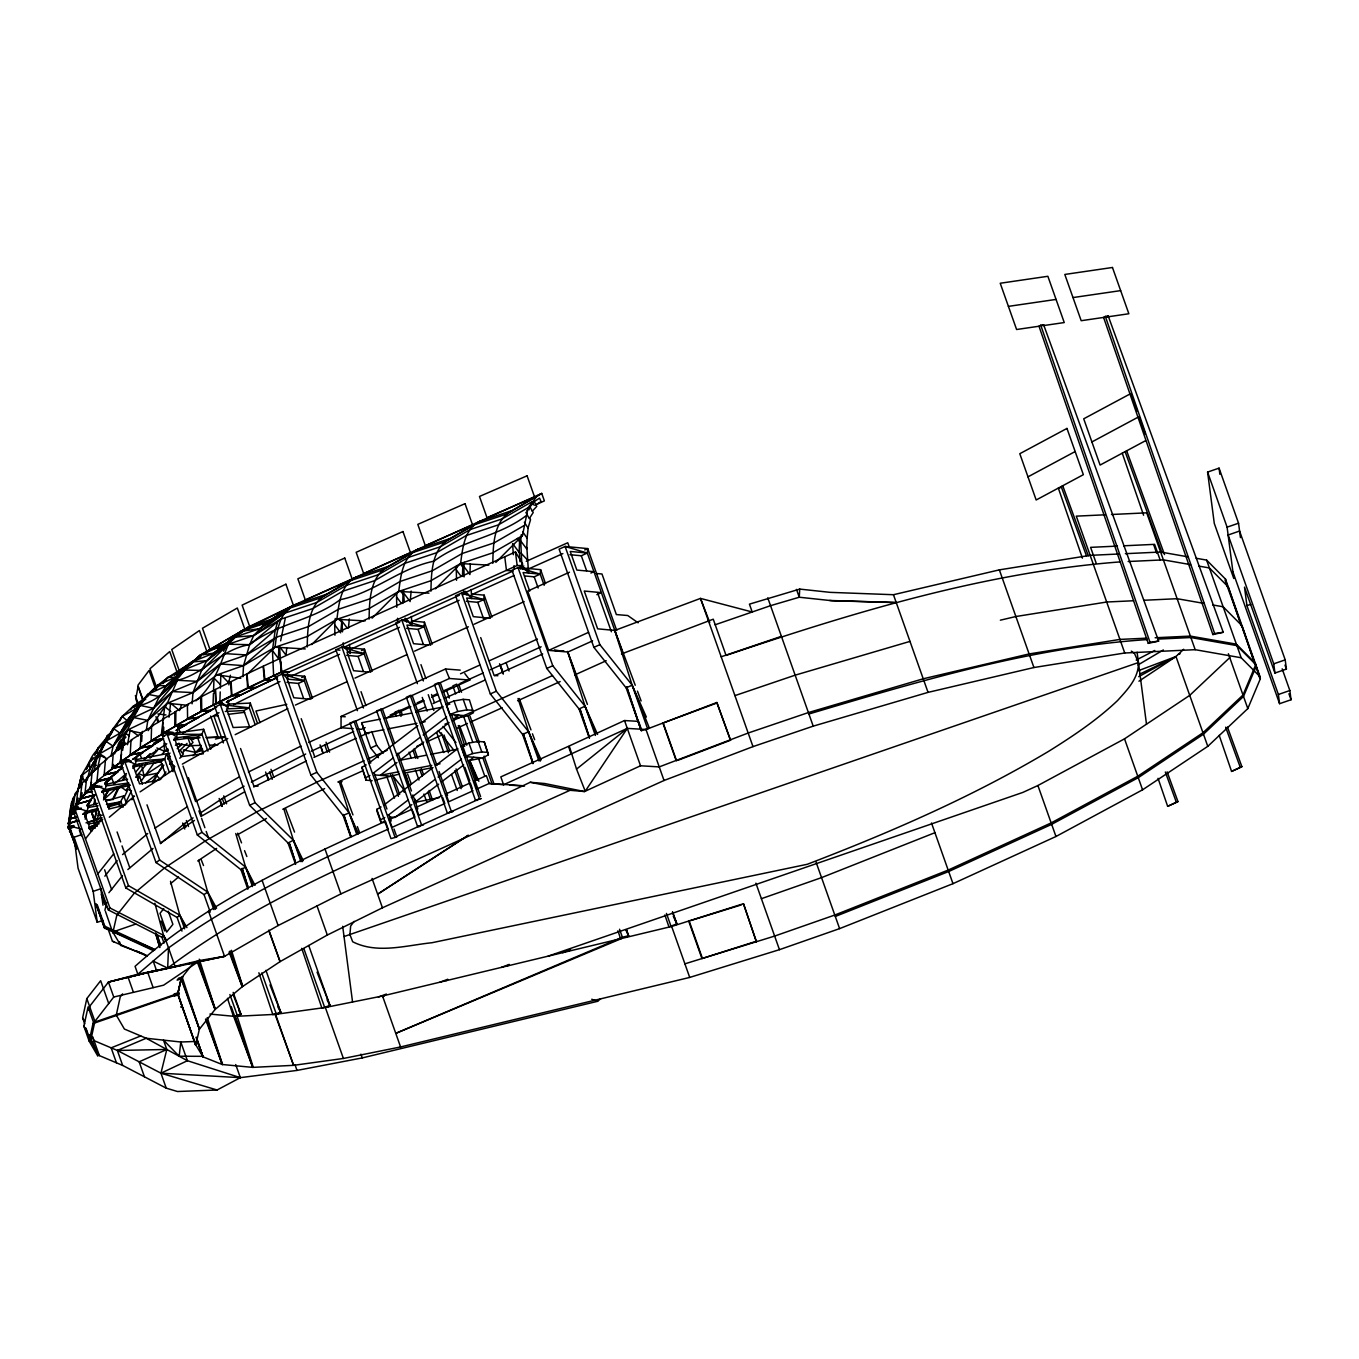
<?xml version="1.0" encoding="UTF-8"?>
<svg xmlns="http://www.w3.org/2000/svg" width="1359" height="1359" viewBox="0 0 1359 1359"><rect width="100%" height="100%" fill="white"/><g stroke="black" fill="none" stroke-linecap="round" stroke-linejoin="round"><path stroke-width="1.5" d="M353.238 728.679L341.041 727.728L341.058 716.465L445.531 668.985L460.208 670.123M198.21 717.637L184.637 725.128L174.462 726.267L188.578 718.486L198.754 717.348L184.637 725.128L174.818 726.216L174.835 711.861L188.425 704.387M162.655 733.571L162.893 719.098L175.906 711.674L175.668 726.148L162.655 733.571L169.943 732.62M111.812 731.499L97.797 748.214L97.661 755.417L89.456 761.804L81.353 775.785L77.667 791.753M171.013 732.161L163.641 733.248L150.764 740.859L161.823 739.228L151.155 740.808L151.596 726.216L163.997 718.877M163.743 727.218L163.556 733.486L151.155 740.808M213.448 693.413L213.023 704.879L216.285 707.427M213.516 691.493L214.009 678.124L220.362 684.596M220.226 691.935L219.869 701.482L228.04 707.852L228.329 700.208M220.362 688.113L220.871 674.727L228.652 682.694L230.435 675.236M228.89 684.919L229.025 681.097M88.777 1010.162L89.609 1006.407L108.448 982.064L156.489 970.394L153.176 961.051L167.684 968.135L168.516 947.919C236.381 899.182 312.009 862.778 388.198 829.126L385.412 821.278C297.791 861.266 207.366 901.255 135.068 966.351L137.854 974.199L183.363 964.907M163.131 738.871L151.393 746.108L139.926 747.994L152.14 740.485L163.607 738.6L151.393 746.108L140.317 747.926L140.962 733.214L152.735 725.978M141.659 741.436L142.016 735.083M1119.153 553.979L1090.156 555.355L999.358 569.863L893.458 594.715L830.111 592.354L799.721 589.093L799.262 597.23L770.553 605.672L715.072 624.8M242.87 676.748L243.55 665.621L249.631 644.693L253.674 635.587L265.549 623.118L294.291 604.976L541.731 493.419L544.381 500.893L534.716 505.259M122.701 750.27L122.99 746.499L113.256 753.362L112.084 768.413L120.696 766.646M192.095 703.826L192.995 692.597L201.523 670.446L206.874 660.678L213.924 653.152L241.239 631.272L294.291 604.976L326.381 594.308L356.143 577.082L388.232 566.414L418.011 549.206L450.101 538.521L479.863 521.312L511.952 510.627L541.731 493.419L506.737 514.025L474.648 524.693L444.886 541.901L412.796 552.586L383.017 569.795L350.928 580.48L321.166 597.688L289.076 608.373L265.549 623.118L241.239 631.272L213.924 653.152L191.619 662.003L166.325 685.853L159.36 696.521L147.825 720.355L146.33 730.14M349.909 934.737L350.639 926.074L354.104 921.385M122.82 767.546L116.585 772.184L104.15 774.919L105.475 759.749L113.001 754.16M113.51 764.421L113.171 768.209L104.15 774.919M310.888 699.341L304.297 680.723L304.688 676.255L282.094 674.115L276.081 676.833L310.854 775.021L343.114 815.519L350.707 836.94M370.684 672.314L364.093 653.679L364.484 649.211L341.89 647.088L335.877 649.789L357.434 710.672M430.633 645.287L424.042 626.669L424.433 622.201L412.1 621.029M466.375 601.256L477.773 602.326L483.77 599.625L466.681 598.011L473.289 616.646L490.378 618.26L483.77 599.625L484.178 595.157L471.845 594.002M544.161 585.304L540.202 574.127L540.61 569.676L518 567.535L511.986 570.236L546.76 668.441L579.019 708.939L589.364 738.141M622.949 653.39L587.326 553.062L587.717 548.594L565.106 546.454L559.11 549.155L593.883 647.36L626.142 687.858L641.312 730.7L649.398 728.186L632.156 685.157L614.727 630.423L597.637 628.826L584.251 591.029L601.341 592.643L596.839 594.664M278.85 647.767L278.459 658.554L272.446 650.536L275.147 630.406L277.627 621.997M280.633 640.836L285.22 618.634M286.698 648.26L286.053 655.191L279.529 646.629L280.379 659.387M340.718 632.852L334.705 624.834L335.299 618.498M340.854 631.357L341.721 622.303L338.952 618.957M348.448 627.994L349.314 618.94M401.381 603.345L396.573 596.941L396.964 592.711M402.723 603.464L403.045 593.713M410.316 600.1L411.165 591.046M461.109 576.318L456.301 569.897L456.709 565.684M462.451 576.437L462.79 566.669M470.299 563.764L469.908 574.551L463.912 566.533L464.302 562.32M527.19 537.688L526.714 548.934L520.718 540.916L521.312 534.597M84.988 793.248L91.716 787.082L84.988 793.248L86.687 777.756L93.482 771.589M202.933 1056.334L179.167 1056.215L180.781 1042.013L195.526 1041.453M162.791 722.529L161.364 734.523L164.524 736.408M163.029 720.525L164.711 706.527L170.894 711.589M168.958 717.212L170.622 703.215L179.524 710.587L181.342 705.406M177.978 726.878L176.772 736.867L167.276 731.21M82.118 792.739L81.404 798.616L76.189 804.375L78.092 788.696L82.016 784.381M1131.3 651.114L1134.493 653.458L1138.451 662.546C1138.808 678.073 1127.274 689.828 1117.557 700.548C1096.832 720.219 1072.981 736.119 1048.808 751.221C972.331 796.884 890.298 832.421 807.246 864.29L431.992 942.721C406.137 945.371 377.156 954.273 352.677 941.753L349.841 934.329M78.193 798.124L77.446 804.052L73.012 809.573L75 793.809L78.329 789.647M69.955 817.71L68.086 827.937L69.309 823.231L78.448 820.258M247.168 674.319L275.011 647.207C277.1 631.85 278.578 612.807 294.291 604.976L265.549 623.118L248.782 626.805L200.368 655.038L166.325 685.853L147.842 694.347L127.083 720.678L113.103 746.108L110.996 756.284M311.704 644.591L336.862 619.313C338.952 603.957 340.43 584.914 356.143 577.082M372.094 618.192L398.731 591.42C400.82 576.063 402.298 557.02 418.011 549.206M435.424 588.804L460.582 563.543C462.672 548.17 464.149 529.144 479.863 521.312M495.814 562.405L522.451 535.65L528.124 507.654L536.516 496.799M403.691 590.061L402.96 594.172L400.803 591.063M463.436 563.017L462.706 567.128L460.548 564.019M520.242 537.417L519.512 541.528L517.354 538.402M88.709 765.949C90.238 753.277 101.823 746.533 109.145 737.546M121.546 754.109L120.034 762.45L123.567 764.115M122.684 747.841L125.351 733.248L129.173 735.78M127.491 744.715L130.158 730.106M136.953 755.961L135.441 764.302L124.824 759.307M148.233 695.74L133.08 706.459L122.191 716.397L113.358 728.339L89.881 769.058L81.353 775.785L78.856 788.526L81.132 782.801M92.667 810.355L91.936 814.075L94.586 821.549M93.771 804.766L94.875 799.177M94.943 819.681L97.152 808.52M108.72 1003.52L100.651 980.705L86.823 998.576L82.627 1017.823L84.734 1023.871M89.167 1041.147L83.867 1026.181L88.08 1006.934L93.363 1021.9L89.167 1041.147L97.831 1056.13L92.531 1041.164M1146.86 638.152L1119.918 639.409L1029.12 653.934L923.237 678.787L808.401 712.558L748.163 733.028L659.234 766.901L640.531 765.78L584.489 791.55L570.05 790.292L340.888 893.899L278.119 925.547L224.541 956.345L200.164 960.422L163.607 985.19L113.748 997.03L94.892 1021.373L90.577 1041.198L85.94 1028.1M92.99 1023.565L116.161 1015.581L120.221 996.979L122.616 993.871M255.169 724.619L249.241 707.852L250.311 703.079L228.295 704.098M91.512 782.121L90.238 787.812L94.06 789.256M94.094 770.757L97.101 757.507L97.984 757.846L104.49 744.205L114.615 727.897M97.627 767.886L100.634 754.636M107.395 779.828L105.255 789.307L93.771 784.924M104.898 910.309L106.681 902.478M116.67 931.425L112.831 932.733L116.84 915.151L134.133 893.39L164.116 868.282L205.821 840.626L257.887 811.306L318.023 781.595L364.161 760.734M177.57 993.565L195.713 1045.292L199.365 1029.239L215.045 1009.516L242.242 986.736L280.073 961.628L327.315 935.043L382.44 907.795L664.041 780.491L752.988 746.618L813.209 726.148L928.044 692.377L1033.927 667.524L1124.742 652.999L1195.19 649.687L1241.175 657.756L1260.065 676.748L1260.337 678.787L1247.817 708.6L1207.777 746.346L1142.562 789.817L1055.96 836.498L952.982 883.673L839.607 928.622L779.454 949.669L689.709 977.427L400.582 1046.957L343.402 1058.457L293.595 1065.337L252.74 1067.376L222.213 1064.505L202.95 1056.826L195.611 1044.578L177.57 993.599L94.807 1022.053M91.851 830.995L92.701 827.274M93.975 821.702L96.523 810.559M97.016 820.717L99.139 811.425L98.154 813.633M182.174 977.155L199.433 1029.154L181.376 978.157L177.672 994.312L116.161 1015.581M181.376 978.157L177.655 994.295L181.308 978.259L193.08 963.429M87.214 780.134L89.881 769.058L105.764 741.233L119.983 733.197L133.624 717.603L140.164 705.474C163.59 699.121 176.789 679.007 191.619 662.003L206.874 660.678L228.397 644.217L241.239 631.272L259.28 628.792L284.575 613.232L316.664 602.547L346.426 585.338L378.515 574.653L408.295 557.445L440.384 546.76L470.146 529.551L502.235 518.866L532.015 501.658L533.492 504.885M68.426 827.801L69.819 822.297M72.859 809.862L73.845 805.955M77.31 792.263L80.776 778.571L81.71 778.86M79.977 787.795L82.95 776.057M85.175 819.222L87.044 811.901M89.813 800.893L87.095 811.153L75.017 807.348M214.263 693.396L215.232 689.557L200.554 697.15L200.996 711.25L209.881 710.655L216.659 707.156M153.397 950.671L104.388 927.857L104.813 926.243L97.169 904.635M111.914 732.11L107.412 735.525L105.662 742.167L97.661 755.417L113.358 728.339L127.083 720.678L140.164 705.474L153.482 708.243L172.219 691.578L197.157 681.318L220.396 663.973L246.489 654.953L276.506 637.201L308.595 626.533L338.374 609.308L370.463 598.639L400.226 581.414L432.315 570.746L462.094 553.538L494.183 542.853L523.962 525.644M68.443 827.92L70.022 821.889M70.243 821.821L69.173 825.83L81.557 829.16M84.734 817.099L86.11 811.153M195.917 700.836C214.433 685.021 219.682 665.247 228.397 644.217L253.674 635.587L280.684 619.228L312.774 608.56L342.536 591.335L374.625 580.667L404.404 563.441L436.494 552.773L466.256 535.548L498.345 524.88L528.124 507.654M207.927 751.136L201.998 734.37L203.646 729.273L167.157 734.132L162.553 736.782L197.327 834.97L240.985 869.726L247.865 889.211M1227.177 586.171L1225.478 579.087L1206.605 560.095L1196.141 558.26M1240.937 625.021L1228.264 586.918L1209.374 567.943L1198.927 566.108M1254.68 663.855L1242.007 625.752L1223.134 606.777L1212.67 604.942M1259.674 677.954L1255.257 663.158L1236.367 644.166L1190.365 636.097L1155.15 637.762M165.441 706.969L166.647 703.486M108.754 808.741L110.317 804.783M86.432 769.432L89.456 761.804L89.881 769.058M133.25 766.969L160.923 761.567L164.609 759.086L166.749 753.684L134.864 759.902M94.773 755.655L97.797 748.214M89.524 776.023L98.375 754.534L113.103 746.108L127.304 730.14L133.624 717.603L153.482 708.243L177.4 680.281C204.631 673.877 221.517 648.906 249.631 644.693C276.845 623.356 312.587 620.672 340.056 599.727C374.082 592.898 399.988 568.011 434.014 561.165C461.873 540.152 497.785 537.077 525.644 516.063M72.588 802.812L70.6 807.603L68.46 823.639L78.465 820.479L67.95 823.792L70.022 818.814L77.31 816.521M1255.24 668.509L1243.502 696.454L1203.479 734.2L1138.264 777.671L1051.662 824.352L948.667 871.527L835.292 916.459M148.114 730.649L167.259 703.299L177.4 680.281L197.157 681.318L223.946 653.543L246.489 654.953L278.204 627.62M126.166 733.639L127.746 729.953M140.775 735.1L142.355 731.414M137.905 780.049L139.569 776.261L135.594 777.229M131.942 799.788L133.624 795.983M107.837 807.076L119.456 803.747L123.788 795.864L105.543 801.08M104.711 741.25L107.412 735.525M114.513 753.99L117.706 747.297L116.5 747.399M112.78 798.939L118.267 787.524M114.258 797.597L118.828 788.084M124.009 797.733L127.491 790.479L126.523 789.919M126.217 801.64L131.432 790.785L127.287 788.916M223.572 651.216L225.356 647.479M87.095 768.158L88.879 764.59M152.361 781.918L162.859 765.202M153.584 782.088L157.202 774.868M209.915 1014.069L234.699 1016.379L275.537 1014.341L325.345 1007.478L382.525 995.977L671.652 926.447L743.475 903.718L756.402 941.719L743.475 903.718M756.725 941.124L701.957 958.571L688.724 921.164M104.32 798.243L108.635 789.817M119.473 721.442L122.191 716.397L135.356 709.143L142.712 702.382M136.359 712.048C148.267 685.429 176.092 673.741 198.312 657.671M103.896 798.311L107.191 792.212M69.139 819.222L71.959 814.177L69.139 819.222L77.106 816.793M141.098 781.238L153.924 763.112L161.551 761.55M74.066 798.226L71.246 803.271L68.545 827.427L70.685 830.825L68.545 827.427L73.556 825.609M114.19 753.243L127.304 730.14L147.825 720.355L167.259 703.299L192.995 692.597L217.066 674.845L243.55 665.621L275.011 647.207L307.1 636.539L336.862 619.313L368.952 608.645L398.731 591.42L430.82 580.752L460.582 563.543L492.671 552.858L522.451 535.65M117.893 745.021L121.002 739.755M122.361 780.219L125.555 774.8M123.839 778.877L125.962 775.259M129.547 784.772L126.098 790.632L120.56 786.623M178.997 676.68L186.421 667.898M90.968 761.193L93.058 757.795M95.147 754.398L97.219 751M112.27 731.855L105.662 742.167L113.358 728.339L119.983 733.197L140.164 705.474M115.583 726.708L122.191 716.397L127.083 720.678L147.842 694.347L159.36 696.521L183.601 670.038L206.874 660.678L234.478 637.184L259.28 628.792L289.076 608.373M526.867 510.882L534.291 501.522L539.506 498.141L541.103 501.522L535.871 504.902L534.291 501.522M76.342 793.367L72.723 798.667L70.668 814.534L74.609 813.361L70.175 814.67L73.93 809.183L77.514 808.112M145.566 782.886L158.103 773.067L163.827 765.134M165.951 771.946L160.43 779.573L155.979 774.698M172.338 769.975L174.767 766.612L173.697 765.457M103.233 743.067L105.628 739.891M130.498 709.806L133.08 706.459L143.867 700.632M105.136 784.585L110.079 778.231M104.065 796.833L110.249 788.883M192.944 755.723L201.217 746.431M176.653 674.098L179.252 670.751L199.739 656.567M73.607 811.748L77.939 806.244L73.573 811.748L108.346 909.952L161.959 937.285L164.014 943.129M85.447 838.86L101.313 818.798M97.848 873.871L113.714 853.809M73.012 809.573L77.446 804.052M91.155 800.111L86.772 805.649L91.359 799.907L77.123 803.984L72.52 809.709L78.89 807.892M73.573 811.748L75.153 809.777L81.234 808.044M104.847 876.198L117.18 860.655M108.907 892.71L122.48 875.621M108.346 909.952L109.926 907.982L75.153 809.777L81.404 808.69M161.959 937.285L163.522 935.315L154.892 903.225M162.961 683.509L167.904 677.343L184.773 669.868L179.252 670.751L174.598 674.862M163.76 908.678L160.005 913.333L166.647 932.087L172.899 924.358L168.244 911.209M152.225 691.697L157.474 685.327L175.158 677.326L184.773 669.868M135.611 772.218L141.727 764.862M136.342 776.363L146.891 763.69L145.77 762.518M140.843 702.246L144.818 697.541L145.651 699.664M167.633 759.086L170.113 756.165M169.739 764.319L172.168 761.448M179.762 758.288L183.397 753.99L182.395 752.716M211.036 748.079L214.892 743.662M76.189 804.375L81.404 798.616M94.96 794.879L89.779 800.621L85.855 801.708M93.856 796.136L89.779 800.621L75.696 804.511L81.115 798.531L95.215 794.641M161.942 754.279L167.514 748.707M283.776 613.572L289.501 608.883M144.598 759.375L150.136 753.633M149.932 758.22L156.863 751.068L155.538 750.015M161.976 683.305L167.904 677.343L175.158 677.326L186.2 667.575M116.653 747.96L120.866 743.73M115.039 752.19L122.072 745.14L119.677 742.541M88.012 777.365L81.999 783.328L80.181 798.922L93.601 795.372L79.705 799.058L85.94 792.858L91.885 791.278M207.044 652.337L209.982 649.483L244.841 629.234L237.315 608.017L202.474 628.249L209.982 649.483L203.68 654.579M177.791 747.654L181.851 743.73M177.214 748.639L181.274 744.698M178.742 751.544L187.032 743.424M189.037 665.825L200.368 655.038L226.851 643.707M1183.672 649.279L1175.977 656.533L1138.961 681.199M1229.759 657.62L1189.72 695.366L1124.522 738.837L1037.902 785.519L1022.817 792.433L548.119 956.158M115.005 751.935L122.089 745.293L120.883 744.086M118.522 750.049L121.342 747.382L120.153 746.176L124.926 742.337M174.75 674.845L179.252 670.751L186.37 667.66M91.546 786.963L84.513 793.367L92.497 791.329M103.471 799.924L117.537 787.133M120.611 746.906L124.858 743.101M189.343 664.789L200.368 655.038L213.924 653.152L234.478 637.184L253.674 635.587L284.575 613.232M232.797 639.274L238.216 634.534M119.354 742.812L126.013 737.071M124.026 741.233L120.543 744.239L124.077 741.521M276.506 637.201L243.55 665.621L220.396 663.973L192.995 692.597L172.219 691.578L147.825 720.355L133.624 717.603L113.103 746.108L105.764 741.233M168.516 947.919L137.854 974.199L108.448 982.064L113.748 997.03M167.684 968.135C276.76 885.796 408.125 840.881 530.214 782.274L544.653 783.514L584.489 791.55M104.932 783.684L110.894 778.605M92.055 772.727L99.564 766.374M101.942 786.402L93.686 787.439L91.002 789.715L125.775 887.903L177.129 917.478L181.97 931.102M122.259 767.359L111.302 776.635L113.952 784.126L126.489 773.509M111.064 777.824L105.051 782.92L111.387 777.586L97.95 780.847L90.119 787.456L94.281 786.436M104.983 783.633L111.217 778.35L97.78 781.629L89.983 788.22L97.865 786.3M132.74 768.209L135.883 765.559M125.775 887.903L128.459 885.643L93.686 787.439M177.129 917.478L179.813 915.219L170.504 881.278M99.717 765.593L92.174 771.946L90.441 788.118L99.666 785.978M378.414 997.047L386.347 994.058L382.728 997.098M439.806 982.268L447.74 979.295L445.973 980.773M501.335 967.404L509.268 964.414L507.502 965.909M562.677 952.676L570.61 949.703L568.843 951.181M621.878 938.406L395.775 1033.367L622.388 937.234L628.554 935.739L626.431 929.76L628.554 935.739L626.788 937.234M672.62 911.923L676.867 923.899L668.934 926.889L664.857 914.93M675.1 925.394L676.867 923.899L672.416 912.127M109.315 817.201L134.473 796.119M122.548 854.607L147.723 833.526M127.848 869.556L153.023 848.475M160.464 843.667L184.467 823.571L193.063 817.863M170.504 883.758L178.505 877.031M90.9 1035.218L94.06 1040.637L117.367 1050.456L160.94 1073.185L240.356 1077.653L297.009 1070.416L362.258 1057.914L597.552 1001.328L600.78 998.661M280.684 619.228L249.631 644.693L228.397 644.217L201.523 670.446L183.601 670.038L166.325 685.853L157.474 685.327L135.356 709.143L133.08 706.459M241.07 633.005L248.782 626.805L272.598 618.889M522.637 785.689L489.155 783.48L486.369 775.632L474.206 781.136L476.975 788.984L489.155 783.48L503.594 784.738L627.297 728.39L585.236 791.193L576.539 769.109L627.297 728.39L645.984 729.494L716.856 702.501L730.53 740.247L678.498 760.072M189.088 665.214L193.471 661.731M117.944 771.742L109.688 778.282L96.982 781.221L98.443 765.949L106.732 759.409M369.257 762.858L417.791 725.723M421.137 723.158L442.898 706.51M372.978 773.373L393.057 758.016M396.403 755.451L419.846 737.529M423.193 734.964L446.618 717.042M396.947 762.552L380.214 775.343L398.782 771.759M400.293 759.987L423.736 742.065M427.083 739.5L448.827 722.852M453.855 719.013L458.883 715.174L454.976 715.921M384.155 804.936L432.689 767.801M436.035 765.253L457.796 748.605M387.876 815.451L407.972 800.094M411.318 797.529L434.744 779.607M438.091 777.042L461.533 759.12M411.845 804.63L395.112 817.438L389.761 817.014M415.191 802.065L438.634 784.143M441.981 781.578L463.742 764.93M468.753 761.091L473.781 757.252M155.555 688.435L160.022 685.021M135.356 706.544L138.703 703.996M122.565 767.716L116.585 772.184L103.709 775.021L113.069 768.056L122.276 766.034M248.782 626.805L221.687 646.714L209.982 649.483L203.154 654.206M203.493 654.121L206.959 651.742L199.45 630.508L171.744 649.517L179.252 670.751M130.889 760.683L124.909 761.855L121.223 764.336L155.996 862.54L159.683 860.043L207.706 892.099L216.591 908.288M155.996 862.54L204.02 894.579L207.706 892.099L198.737 860.298M142.967 752.461L132.553 759.46L143.391 752.207L131.177 754.568L120.764 761.736L121.783 746.804L132.214 739.806M131.211 754.755L120.339 761.821L129.156 760.123M153.55 743.356L157.066 740.995M143.901 759.086L166.749 743.764M308.731 945.524L329.948 1005.456L321.913 1008.157L301.732 948.344M327.502 1007.087L329.948 1005.456L317.072 972.127M162.299 763.69L144.054 775.802L138.465 773.577M140.062 791.872L174.207 769.228M155.011 828.141L187.457 806.617M199.943 813.311L222.298 798.48L244.11 786.198M160.311 843.107L194.456 820.445M197.701 860.96L216.625 848.424M468.294 835.224L377.632 894.205L468.074 835.479M326.381 594.308C307.949 604.381 307.559 628.538 307.236 646.969M388.232 566.414C369.818 576.488 369.41 600.661 369.104 619.075M120.934 747.059L124.399 744.8M450.101 538.521C431.669 548.594 431.279 572.768 430.956 591.182M511.952 510.627C493.538 520.701 493.13 544.874 492.824 563.289M528.277 508.266L529.178 509.744M152.718 745.734L141.625 752.869L130.192 754.908L131.025 740.077L142.134 732.96M166.461 755.315L170.045 753.09M140.317 747.926L152.089 740.706M168.89 735.032L172.44 732.943M1137.925 665.01L1163.355 649.959M1040.756 325.209L1038.989 326.245L1148.27 643.368L1158.649 641.074L1043.627 324.784L1040.756 325.209L1150.037 642.331L1148.27 643.368M1041.86 325.82L1043.627 324.784M1105.343 316.409L1103.593 317.445L1212.874 634.568L1223.236 632.275L1108.214 315.984L1105.343 316.409L1214.64 633.532L1212.874 634.568M1106.464 317.021L1108.214 315.984M202.44 748.367L195.543 752.376L183.312 749.896M197.853 658.249L201.047 656.397M173.748 740.162L197.395 737.02L201.998 734.37L167.157 734.132L201.93 832.337L245.588 867.093L255.033 885.338M197.327 834.97L201.93 832.337M240.985 869.726L245.588 867.093L235.753 833.492M176.16 730.378L185.911 724.806M176.279 730.31L186.421 724.534L175.804 725.927L162.282 733.622L172.916 732.229M182.616 733.316L219.003 712.677M265.922 970.343L280.769 1012.302L272.87 1014.663L258.873 972.772M277.729 1014.035L280.769 1012.302L269.982 984.884M168.21 749.319L164.609 751.34L156.863 747.96M175.43 745.259L179.031 743.22M182.361 764.115L227.785 738.549M239.201 776.974L195.611 801.521L183.057 766.085M251.381 782.104L305.673 754.024M244.501 791.923L200.911 816.47L198.924 810.864M237.349 834.834L266.432 818.475M372.179 780.661L365.962 780.168L361.885 767.274L366.166 764.913M467.785 715.87L473.476 712.728L469.399 699.834L463.181 699.341L454.025 700.972L446.245 703.962L449.965 714.477L467.785 715.87L455.299 718.282M365.962 780.168L365.622 777.79L369.886 775.445M385.005 822.569L380.86 822.246L377.139 811.731L376.8 809.352L381.064 807.008M482.683 757.948L488.374 754.806L484.297 741.912L478.079 741.436L468.923 743.067L461.143 746.04L464.88 756.555L482.683 757.948L468.125 760.768M380.86 822.246L380.52 819.885L384.784 817.523M174.818 726.216L188.408 718.741M1138.706 676.646L1175.977 656.533L1207.777 746.346M1091.906 441.947L1139.08 416.635L1145.229 433.997M1027.982 476.856L1075.156 451.545M1145.467 440.741L1100.094 465.067L1083.718 418.81L1130.892 393.515L1137.041 410.86M1219.21 735.389L1231.577 771.419L1241.888 766.68L1227.432 727.031M1158.038 778.316L1167.653 806.329L1177.964 801.589L1167.126 771.861M1241.888 766.68L1231.577 771.419M1177.964 801.589L1167.653 806.329M201.761 711.233L187.593 718.775L187.389 704.54L201.54 696.997L201.761 711.233L187.593 718.775L196.97 717.926L211.664 710.094L201.964 710.978L187.27 718.809L196.97 717.926L211.121 710.383M90.458 1040.331L99.36 1055.603L122.65 1065.422L166.24 1088.151L177.468 1091.515L217.066 1090.003L240.356 1077.653L235.719 1064.556M200.996 711.25L215.673 703.673L215.232 689.557M215.401 707.801L209.881 710.655L200.673 711.284L281.857 671.771L517.184 565.48L522.179 565.82M1136.209 660.066L1154.776 650.468M225.288 711.437L243.856 710.57L249.241 707.852L220.277 704.472L214.892 707.173L249.665 805.377L288.023 842.971L295.599 864.392M249.665 805.377L255.05 802.659L293.408 840.27L303.244 860.638M288.023 842.971L293.408 840.27L283.827 808.809M231.421 695.774L216.217 703.384L215.537 689.404L230.724 681.793L231.421 695.774L216.217 703.384L222.197 703.147M239.83 695.417L226.324 702.195L240.407 695.128L231.693 695.502L239.88 695.4L256.155 687.484L247.967 687.586L255.611 687.739L272.344 679.823L264.699 679.67L271.783 680.078L277.508 677.445M233.17 992.376L240.951 1014.358L233.425 1016.294L227.48 998.338M237.417 1016.124L240.951 1014.358L233.153 994.771M233.612 704.642L279.971 681.589M93.533 823.86L102.706 819.307M235.175 734.658L287.785 708.651M248.408 772.048L301.018 746.057M311.364 751.221L353.663 731.533M253.708 786.997L306.319 761.006M282.774 809.251L324.614 788.611M231.981 695.502L247.61 687.875L246.709 674.013L231.047 681.64L231.981 695.502L239.88 695.4L255.56 687.756M1140.048 673.962L1175.977 656.533L1138.383 670.683M248.221 687.586L264.309 679.959L263.136 666.233L247.032 673.86L248.221 687.586L255.611 687.739L277.304 677.529M336.302 650.706L288.244 672.365L281.857 671.771L280.158 658.249L515.469 551.941L522.79 564.189M518.492 568.453L523.844 565.939M281.466 672.076L280.005 658.469L263.476 666.08L264.937 679.687L281.432 672.076M641.329 729.222L638.543 721.374L624.511 720.542L569.217 745.972L576.539 769.109M370.701 763.163L355.854 721.255L349.976 722.886L390.967 838.605L396.845 836.991M394.484 743.084L382.474 709.16L376.596 710.791L417.587 826.51L419.54 826.663M436.952 765.474L412.236 695.638L410.265 695.485L406.358 697.269L447.332 812.988L451.901 811.969M341.041 727.728L449.438 678.481L469.772 680.061L464.795 673.537M402.264 714.579L400.837 710.587L398.883 710.434L394.976 712.218L396.386 716.21M365.18 727.592L361.375 729.324L357.298 729.002M386.092 718.079L410.809 706.85M414.614 705.117L424.127 700.802M431.737 697.337L437.445 694.755M443.136 692.156L469.772 680.061M417.587 826.51L423.464 824.896M447.332 812.988L453.21 811.374M479.353 798.446L438.379 682.711L434.455 684.494L475.446 800.213L481.324 798.599M291.251 676.153L339.461 654.342M410.979 622.099L459.155 600.287M569.472 572.207L527.683 591.114L548.662 650.383L567.875 652.031L592.575 640.87M295.379 705.066L347.292 681.589M354.971 678.107L406.885 654.647M414.58 651.165L468.396 626.839M474.172 624.223L524.149 601.629M308.629 742.456L341.313 727.677M460.497 673.792L479.727 665.095M489.342 660.763L537.4 639.019M390.186 715.021L395.962 712.405M400.056 710.553L409.722 706.187M417.145 702.824L422.938 700.208M432.909 695.706L436.766 693.956M444.121 690.627L451.834 687.144M459.971 683.475L483.158 672.994M490.361 669.732L541.137 646.782M548.662 650.383L588.549 632.343M313.929 757.422L356.211 738.294M360.067 736.561L365.826 733.945M415.803 711.352L425.418 707.003M433.113 703.52L440.809 700.055M444.648 698.305L485.027 680.061M494.625 675.712L542.7 653.985M368 758.985L387.23 750.304M444.903 724.228L448.742 722.495M452.598 720.746L552.552 675.559M363.04 770.672L337.915 782.02L342.094 781.629M416.89 746.312L422.955 743.594M426.522 741.946L440.35 735.729M457.354 728.016L467.411 723.498M470.843 721.918L502.201 707.767M517.66 700.768L560.18 681.555M574.755 674.93L606.199 660.746M412.151 809.2L389.353 819.511L392.122 827.342L414.937 817.031L412.847 811.153M442.032 795.678L416.092 807.416L418.861 815.264L444.818 803.526L442.728 797.648M473.051 790.768L448.742 801.742L445.973 793.911L470.265 782.92L472.354 788.798M395.503 836.872L480.356 798.514M345.916 646.374L399.733 622.099M403.589 620.367L459.325 595.242M463.181 593.492L513.158 570.967L506.465 570.491L504.784 556.969M472.507 594.257L513.889 575.553M351.047 649.109L399.393 627.331M584.71 549.936L587.717 548.594L616.714 630.491M301.698 677.597L304.688 676.255L312.485 698.22M361.477 650.57L364.484 649.211L372.264 671.193M524.71 575.944L534.206 576.845L540.202 574.127L518 567.535L552.773 665.74L585.033 706.221L597.569 734.421M569.931 554.693L581.312 555.763L587.326 553.062L565.106 546.454L599.88 644.659L632.156 685.157L646.374 717.093M286.902 682.354L298.3 683.424L304.297 680.723L282.094 674.115L316.868 772.32L349.127 812.818L358.317 833.492M346.698 655.31L358.08 656.397L364.093 653.679L341.89 647.088L363.448 707.971M406.63 628.3L418.028 629.37L424.042 626.669L401.822 620.061L395.826 622.779L417.383 683.662M590.91 573.039L593.917 571.68L576.828 570.067L570.236 551.448L587.326 553.062M467.734 593.611L461.567 593.034L455.554 595.735L490.327 693.939L496.341 691.221L528.6 731.72L541.154 759.919M546.76 668.441L552.773 665.74M593.883 647.36L599.88 644.659M310.854 775.021L316.868 772.32M362.309 724.415L370.65 747.994L376.664 745.293L383.102 753.379M579.019 708.939L585.033 706.221L567.603 651.505L575.74 674.506M343.114 815.519L349.127 812.818L339.172 781.544M490.327 693.939L522.586 734.421L528.6 731.72L518.017 698.492M626.142 687.858L632.156 685.157L647.326 727.982M526.29 561.301L567.756 542.751L569.081 546.488M528.94 568.775L562.864 553.606M122.65 1065.422L117.367 1050.456L146.194 1038.242L180.781 1042.013L187.406 1060.716L240.356 1077.653M92.106 810.355L82.695 814.279L98.171 809.845M140.741 1035.949L111.149 1047.84L116.449 1062.806M934.924 832.693L821.549 877.625L761.397 898.69M71.195 834.885L73.335 836.991M209.982 649.483L230.283 641.72M449.965 714.477L457.745 711.504L466.901 709.874L473.119 710.349M399.512 774.035L375.848 779.998M464.88 756.555L472.66 753.582L481.816 751.952L488.034 752.427M101.653 791.906L105.577 790.428M621.471 653.951L713.254 619.194L725.978 655.157M676.136 760.462L662.903 723.056L717.297 702.858M69.462 831.3L72.078 834.681M73.828 825.508L68.052 827.614L70.328 831.113M87.452 822.722L101.364 817.642M88.726 827.529L96.625 824.641M89.507 828.718L97.406 825.847M178.539 992.512L173.969 994.176L174.75 995.383L179.32 993.701M799.721 589.093L749.438 604.143L752.207 611.992L700.497 598.402L614.812 630.44L635.248 685.276M102.961 920.349L97.236 922.319L78.058 868.214L74.032 837.246L81.676 834.613M1207.59 472.083L1227.092 527.156L1233.785 578.492L1214.283 523.402L1207.59 472.083L1219.057 468.125L1238.559 523.215L1240.444 537.586M725.978 655.446C853.741 612.331 984.85 572.292 1119.867 561.913M97.236 922.319L93.193 891.368L100.838 888.718L102.995 905.247M1227.092 527.156L1238.559 523.215M135.747 924.069L112.746 932.002L120.798 945.439L143.884 954.086M1282.166 668.815L1289.844 690.525L1291.05 699.749L1279.583 703.69L1278.377 694.483L1246.933 605.672L1250.756 604.347M344.031 936.538L1138.451 662.546M1273.74 663.821L1285.206 659.862L1239.578 531.046L1228.128 535.004L1273.74 663.821L1274.946 673.045L1286.412 669.087L1285.206 659.862M1278.377 694.483L1289.844 690.525M133.267 766.374L139.23 764.336M721.17 656.788L781.408 636.335M734.93 695.621L795.151 675.168L909.986 641.397M74.032 826.748L70.039 828.039L69.615 829.669L76.58 849.307M86.008 822.858L101.993 817.659M89.286 826.985L99.207 823.758M88.862 828.599L96.812 826.017M179.235 993.021L174.631 994.516L174.224 996.147L178.81 994.652M690.729 920.536L741.148 904.958M684.902 963.837L774.63 936.079L834.8 915.032L948.174 870.083L1051.153 822.908L1137.755 776.227L1202.97 732.756L1242.992 695.027L1255.529 665.197L1254.867 664.364M75.187 813.022L71.551 814.126L68.646 819.375L77.14 816.776M173.714 739.517L177.604 738.345M808.911 714.002C919.516 681.148 1031.668 647.139 1147.37 639.579M215.452 739.041L225.526 736.799L206.823 737.665M87.299 806.295L97.44 803.407M97.814 808.418L84.258 812.308L90.849 830.927M107.48 805.666L121.019 801.776L123.006 807.365M183.159 976.866L178.692 978.157L177.129 980.128L181.596 978.837M203.052 750.253L195.543 752.376L191.789 745.259M1178.406 654.24L1180.071 653.798M105.662 784.534L127.61 779.183M128.901 783.922L102.384 790.394L108.975 809.013L125.3 805.038M101.738 792.161L130.311 785.196M108.448 982.064L156.489 970.394L128.137 977.376L133.437 992.325M1000.36 620.18L1015.886 616.527L1106.685 602.02L1133.61 600.746M200.164 960.422L147.842 972.687L153.142 987.636M286.783 704.353L255.917 711.029L260.028 722.597M168.21 750.576L164.609 751.34L163.997 743.135M74.133 827.172L70.039 828.039L75.594 843.752M88.454 824.098L100.719 821.465M208.522 911.108L224.541 956.345L147.842 972.687L175.141 966.606L165.747 940.071M187.491 964.041L224.541 956.345M128.935 759.902L121.766 761.397L111.642 768.514L122.191 766.323M158.103 773.067L144.054 775.802L141.88 766.493M169.229 772.116L164.609 759.086L132.978 765.253L139.569 783.888L159.343 780.015M380.299 719.132L361.579 722.75L365.316 733.265L368.867 733.537M384.461 718.316L411.488 713.101M415.65 712.286L442.677 707.071M365.316 733.265L383.884 729.681M388.011 728.883L416.907 723.294M421.035 722.495L425.163 721.697M399.359 760.411L426.386 755.179M430.548 754.381L457.575 749.149M402.91 770.961L431.805 765.372M435.933 764.573L440.061 763.775M403.674 773.22L432.774 767.597M414.257 802.489L439.212 797.665M87.656 807.603L98.086 805.785M106.427 804.324L121.019 801.776M1008.412 306.37L1056.062 299.422M1072.998 297.57L1120.648 290.622M1039.397 326.177L1016.6 329.507L1000.224 283.25L1047.874 276.285L1064.25 322.559L1043.542 325.582M1150.037 642.331L1158.649 641.074M1214.64 633.532L1223.236 632.275M201.998 734.37L174.411 738.056L181.002 756.674L202.678 753.786M106.087 785.876L128.799 782.988M218.018 715.564L213.924 716.074L223.42 742.914M228.261 714.324L244.671 712.32M1060.122 487.932L1058.338 488.102L1082.41 558.158M131.177 761.414L124.909 761.855L159.683 860.043M135.356 761.125L164.609 759.086M221.449 703.028L215.928 703.401L222.536 703.13M1105.275 514.789L1076.277 516.148L1124.742 652.999M1111.492 514.5L1146.724 512.836L1195.19 649.687M1117.438 546.097L1090.598 547.354L1096.135 563.034M1123.638 545.808L1154.606 544.347L1160.161 560.027M1125.371 553.691L1160.603 552.026L1187.783 556.799M1128.157 561.522L1163.372 559.874L1190.552 564.631M1143.972 600.27L1177.132 598.707L1204.312 603.464M1157.732 639.104L1190.875 637.541L1236.877 645.61L1255.767 664.585L1256.039 666.64M224.286 704.285L220.277 704.472L255.05 802.659M249.241 707.852L226.545 708.905L233.136 727.541L251.704 726.674M258.074 786.097L253.946 786.283L240.56 748.503M105.441 799.839L113.358 799.5M98.001 815.4L102.129 815.247M183.924 737.614L200.062 737.784M206.075 737.597L218.103 737.224L210.594 716.006M201.132 745.361L190.685 745.632L188.035 738.141L198.482 737.886M209.473 745.157L217.814 744.936M117.367 1050.456L166.8 1049.471L160.94 1073.185L166.24 1088.151M829.653 600.474L896.244 602.564L832.201 600.746L799.262 597.23L796.476 589.381M271.783 680.078L264.937 679.687M460.582 563.543L488.815 565.14M398.731 591.42L428.968 593.153M336.862 619.313L365.095 620.927M275.011 647.207L305.248 648.939M281.857 671.771L288.94 672.178M509.863 785.145L524.523 786.114M446.245 703.962L449.812 704.234M341.058 716.465L345.254 716.788M461.143 746.04L464.71 746.312M374.863 774.936L389.116 776.04M475.446 800.213L477.4 800.366M221.432 737.291L225.356 737.614M596.278 573.498L601.986 573.991L616.357 614.557L627.756 615.525L638.135 622.813M554.251 650.349L563.849 651.182M540.202 574.127L523.113 572.53L529.704 591.148M424.042 626.669L406.953 625.055L413.544 643.673L428.731 645.117M554.319 650.265L563.815 651.148M364.093 653.679L347.004 652.082L353.595 670.7L368.782 672.127M497.887 675.746L494.081 675.389L480.712 637.609M304.297 680.723L287.208 679.109L293.799 697.728L309.003 699.155M407.989 620.655L401.822 620.061L423.379 680.944M335.877 649.789L339.988 650.18M167.259 703.299L187.831 705.304M157.882 713.951L166.002 714.936M176.296 743.747L190.685 745.632M217.066 674.845L240.781 678.311M530.214 782.274L570.05 790.292M127.304 730.14L141.625 733.181M188.035 738.141L193.844 739.415M91.342 827.274L95.317 828.141M483.77 599.625L461.567 593.034L496.341 691.221M217.066 1090.003L160.94 1073.185L187.406 1060.716L146.194 1038.242L124.399 1029.052L116.042 1014.731M591.743 999.256L597.552 1001.328M108.244 929.42L112.423 941.209L114.36 941.974M180.611 1006.9L182.548 1007.665M112.423 941.209L146.534 955.836M95.996 903.871L104.337 927.45L155.045 949.686M104.337 927.45L153.941 950.06M135.798 950.688L147.435 955.836M104.286 797.58L105.153 797.988M90.526 810.474L93.873 812.002M104.813 926.243L153.805 949.041M98.375 754.534L106.8 758.696M109.926 907.982L163.522 935.315L166.647 940.564M128.459 885.643L179.813 915.219L186.947 927.636M116.857 803.764L120.187 805.7M708.447 620.825L709.313 621.369M101.517 754.975L104.745 756.946M92.82 763.214L96.37 765.491M130.974 730.496L138.482 735.865M137.106 775.445L138.55 776.482M730.53 740.247L716.856 702.501M179.167 1056.215L163.488 1040.128L166.8 1049.471L139.145 1061.821L144.445 1076.787M520.718 540.916L521.873 565.888L528.532 572.954L526.85 547.456M521.041 553.13L527.7 560.197M463.912 566.533L464.115 576.929M456.301 569.897L456.522 580.293M465.067 591.505L471.726 598.572L471.131 589.466M396.573 596.941L396.777 607.32M405.339 618.532L411.981 625.616L411.386 616.493M334.705 624.834L334.926 635.214M272.446 650.536L273.618 675.491L277.61 679.738M443.051 726.369L455.961 742.558M438.328 730.683L453.821 750.117M370.65 747.994L378.397 757.71M392.581 775.53L402.91 788.475L404.286 792.382M171.353 763.078L173.459 765.746M1225.088 580.293L1242.279 627.807L1241.616 626.958M519.597 541.052L519.121 552.315L513.107 544.279M410.163 601.595L403.657 593.034L404.252 602.139M347.106 627.875L341.788 620.927L342.519 631.85M528.175 527.666L527.105 538.164L522.79 531.93M191.092 739.5L193.012 742.456L182.174 752.937L180.254 749.981M529.568 518.153L530.537 519.682L528.056 528.073L524.336 522.247M81.353 775.785L85.328 782.223M82.644 1017.993L84.564 1021.272M83.867 1026.181L86.755 1031.175M238.912 1010.79L240.951 1014.358M96.251 820.921L91.749 812.716L94.4 820.19M532.371 511.12L533.187 512.581L529.28 518.594L525.882 512.394M277.865 1006.934L280.769 1012.302M535.99 504.835L536.771 506.38L532.269 511.239L529.789 506.38M327.077 999.816L329.948 1005.456M673.3 916.323L676.867 923.899M625.87 930.066L628.554 935.739M166.206 940.972L163.522 935.315L165.594 941.158M185.096 926.617L179.813 915.219L184.637 928.843M215.486 909.324L207.706 892.099L213.924 909.63M478.895 781.306L469.704 760.632L477.485 780.27M414.767 798.939L416.449 802.693M253.165 884.437L245.588 867.093L252.485 886.561M302.361 861.623L293.408 840.27L300.985 861.691M445.531 668.985L449.438 678.481M596.006 733.622L585.033 706.221L595.378 735.44M540.355 761.057L528.6 731.72L538.945 760.938M357.757 834.324L349.127 812.818L356.704 834.239M201.217 859.737L203.527 865.564M237.74 833.152L241.528 842.886M244.569 850.666L246.845 856.51M709.738 622.456L700.497 598.402L752.988 746.618M285.594 808.656L294.563 832.099M229.059 951.996L242.242 986.736L229.739 951.436M233.595 1016.277L252.74 1067.376L231.2 1006.543M637.456 691.153L641.125 700.955M567.603 651.505L587.411 704.404M519.24 698.543L530.978 729.885M532.439 733.809L534.648 739.687M459.495 725.587L466.833 745.174M407.632 774.154L411.284 783.956M340.497 781.595L352.966 814.907M357.366 826.646L359.557 832.523M197.055 961.272L215.045 1009.516L198.38 962.444M205.532 1019.131L222.213 1064.505L206.228 1019.403M1164.51 554.574L1126.9 451.494L1125.116 451.664L1161.996 552.756M1225.648 727.201L1240.104 766.85M1088.287 555.78L1062.976 486.403L1061.192 486.573L1086.504 555.95M1165.326 772.031L1176.181 801.759M268.708 930.422L280.073 961.628L268.963 930.252M275.096 1014.375L293.595 1065.337L275.537 1014.341M181.138 978.973L199.365 1029.239M196.596 1038.989L202.95 1056.826L196.477 1037.41M1284.985 665.095L1286.412 669.087M1288.927 693.753L1291.05 699.749M1274.946 673.045L1244.521 587.139L1246.933 605.672M1232.936 571.969L1279.583 703.69M1225.478 579.087L1260.065 676.748M1242.975 629.744L1260.337 678.787M1206.605 560.095L1241.175 657.756M1228.383 653.747L1247.817 708.6M1124.522 738.837L1142.562 789.817M999.358 569.863L1033.927 667.524M1037.902 785.519L1055.96 836.498M893.458 594.715L928.044 692.377M931.493 822.993L952.982 883.673M767.767 597.824L813.209 726.148M816.046 862.099L839.607 928.622M755.893 883.163L779.454 949.669M663.328 723.413L676.578 760.802M597.518 592.609L611.38 631.765M645.984 729.494L664.041 780.491M581.312 555.763L586.595 570.661M624.511 720.542L640.531 765.78M689.03 920.57L702.263 957.959M671.652 926.447L689.709 977.427M666.471 913.418L670.7 925.394M540.61 569.676L545.554 583.657M534.206 576.845L538.164 588.022M521.312 565.701L522.637 569.438M571.239 754.143L568.47 746.312L500.825 776.889L503.594 784.738M619.551 929.25L622.388 937.234M484.178 595.157L491.958 617.139M506.244 663.073L509.064 671.04M477.773 602.326L483.702 619.092M499.534 663.804L503.051 673.741M522.586 734.421L532.932 763.639M464.88 591.199L466.205 594.936M488.374 754.806L484.297 741.912M458.696 684.29L461.533 692.275M470.01 716.227L479.2 742.167M484.144 756.131L494.03 784.058M463.181 699.341L466.901 709.874M478.079 741.436L481.816 751.952M459.563 692.122L456.743 684.138L452.836 685.921L455.656 693.905M468.04 716.074L477.23 742.014M482.887 757.965L492.077 783.905M463.419 715.853L472.609 741.793M478.266 757.761L484.619 775.717M454.025 700.972L457.745 711.504M468.923 743.067L472.66 753.582M424.433 622.201L432.213 644.166M446.499 690.117L449.319 698.067M469.551 760.7L476.448 780.185M440.333 682.864L448.113 704.811M451.647 714.8L480.61 796.595M418.028 629.37L423.312 644.268M464.914 767.308L469.755 780.932M405.135 618.226L406.46 621.963M420.967 664.636L425.894 678.566M431.533 694.466L434.353 702.433M444.019 734.981L449.676 750.949M456.029 768.905L462.383 786.861M428.255 694.704L433.81 710.417M441.352 732.841L448.419 752.784M454.772 770.74L461.143 788.696M436.732 732.62L443.798 752.563M451.562 774.511L457.219 790.479M422.241 697.405L427.117 711.148M439.076 771.47L447.553 795.406M410.265 695.485L451.256 811.221M414.274 748.503L417.808 758.475M421.341 768.464L423.447 774.443M429.104 790.411L432.638 800.383M398.883 710.434L401.007 716.431M413.017 750.338L415.837 758.322M420.084 770.298L422.207 776.278M427.847 792.246L430.684 800.23M409.093 752.122L411.216 758.118M415.463 770.077L418.997 780.066M423.94 794.03L426.76 802.014M398.017 753.056L411.454 790.972M412.864 794.964L417.808 808.928M380.52 709.007L421.494 824.743M358.08 656.397L363.363 671.295M392.598 774.562L399.665 794.522M390.645 774.409L398.408 796.357M361.018 691.663L365.945 705.576M371.788 731.533L376.664 745.293M386.72 776.193L394.501 798.141M374.235 773.135L386.941 809.047M389.065 815.043L391.188 821.023M394.008 829.007L396.132 834.987M353.901 721.102L394.874 836.838M361.885 767.274L365.622 777.79M376.8 809.352L380.52 819.885M326.058 742.184L329.591 752.122M324.682 744.63L327.332 752.122M372.06 878.458L382.44 907.795M298.3 683.424L303.567 698.322M320.061 744.885L322.881 752.835L321.081 746.821M301.222 718.69L314.608 756.487M382.525 995.977L400.582 1046.957M324.869 848.662L340.888 893.899M250.311 703.079L257.378 723.056M271.002 769.313L273.822 777.28M269.541 771.878L272.191 779.353M316.902 905.621L327.315 935.043M243.856 710.57L249.784 727.337M265.617 772.031L268.436 779.981M360.933 1054.176L362.258 1057.914M227.921 700.87L229.246 704.608M325.345 1007.478L343.402 1058.457M303.838 948.599L324.359 1006.526M262.1 880.326L278.119 925.547M203.646 729.273L210.73 749.251M223.759 795.847L226.579 803.798M222.298 798.48L224.286 804.086M177.248 672.756L169.739 651.539L149.983 668.747L156.829 688.045M197.395 737.02L203.323 753.769M219.156 798.48L221.976 806.431M178.148 726.861L180.135 732.484M295.022 1064.81L297.009 1070.416M261.76 972.976L275.911 1012.931M188.425 777.637L201.811 815.417M201.574 818.339L204.886 827.699M206.211 831.436L208.199 837.042M155.894 689.743L149.065 670.446L137.888 685.344L143.358 700.785M157.219 717.552L158.578 721.425M155.945 716.618L158.001 722.41M166.749 753.684L173.12 771.657M186.37 820.547L188.493 826.51M142.848 700.208L138.057 686.686L135.781 698.832L137.82 704.625M230.232 951.096L242.734 986.396L231.455 950.298M184.467 823.571L185.792 827.308M160.923 761.567L165.543 774.613M182.684 823.027L184.79 829.007M135.356 695.587L138.091 703.299M204.02 894.579L210.237 912.11M229.892 994.533L236.959 1014.51M235.226 1016.362L253.284 1067.342L237.145 1016.26M139.484 752.784L141.472 758.39M139.569 776.261L142.406 784.245M146.993 804.834L160.379 842.631M198.652 962.223L215.317 1009.278L199.246 959.182M206.551 1019.437L222.519 1064.539L207.231 1017.602M123.788 795.864L126.608 803.848M119.456 803.747L120.781 807.484M161.16 921.079L164.66 930.915M196.104 1037.257L203.052 1056.86L196.698 1039.176M156.88 934.245L160.872 945.49M156.659 934.516L160.243 945.1M117.095 831.963L120.628 841.901M122.038 845.893L129.785 867.755M104.626 869.794L111.659 889.669M119.473 941.702L120.798 945.439M79.349 830.213L81.319 835.802M101.823 893.661L106.749 907.591M101.313 894.579L104.83 904.516M105.458 911.43L112.831 932.733M74.032 837.246L93.193 891.368M75.221 844.194L69.564 829.245L76.512 848.882M97.474 907.048L105.119 928.639M96.047 904.296L104.388 927.857M86.823 998.576L94.892 1021.373M92.667 1036.713L99.36 1055.603M88.828 1034.522L90.798 1040.128M88.709 1034.997L90.73 1040.79M177.842 993.48L195.713 1045.275M1122.262 453.193L1143.582 515.231M1153.893 545.248L1156.645 553.266M617.903 930.762L620.621 938.729M626.669 686.89L641.312 730.7L626.737 686.839M580.225 709.959L589.534 737.835M343.657 814.551L350.979 836.448L343.725 814.5M580.293 709.908L588.889 735.831M501.335 667.626L503.323 673.605M500.554 665.74L503.187 673.724M289.501 843.871L295.362 861.844L289.586 843.82M267.4 775.921L268.691 779.93M242.072 868.486L247.831 886.527L242.191 868.418M458.289 725.536L464.506 745.072M404.557 772.099L408.923 785.774M220.396 800.315L222.281 806.346M155.487 933.327L159.801 947.529L155.724 933.157M1219.057 468.125L1219.855 474.291M1137.109 652.269L1146.486 724.194M342.689 926.311L352.559 1002.008M515.469 551.941L517.15 565.48M519.257 550.82L519.987 561.743M520.225 565.395L520.463 569.03M512.598 543.753L513.328 554.676M514.042 565.616L514.28 569.251M463.419 591.012L463.657 594.647M397.491 618.26L397.728 621.895M349.535 644.387L350.129 653.492L343.47 646.425L343.232 642.79M287.395 671.924L287.87 679.211L281.211 672.127L280.498 661.204M69.7 823.265L68.596 827.784L69.7 823.265M70.379 818.865L68.46 823.639L70.379 818.865M74.218 809.251L70.668 814.534L74.286 809.234M86.127 792.976L80.181 798.922L86.195 792.96M97.899 781.782L90.441 788.118L97.95 781.765M98.069 781L90.577 787.337L98.137 780.983M105.221 774.698L96.523 781.34L109.688 778.282L118.301 771.504L105.136 774.545M121.766 761.584L112.084 768.413L121.766 761.584M141.251 747.807L130.192 754.908L141.302 747.79M141.319 747.586L129.785 754.992L141.625 752.869L153.159 745.462L141.319 747.586M1066.968 428.425L1019.794 453.719L1036.17 499.993L1083.361 474.682L1066.968 428.425M285.917 584.2L242.123 605.129L249.631 626.363L293.442 605.418L285.917 584.2M402.96 531.539L356.16 552.298L363.668 573.532L410.486 552.756L402.96 531.539M344.744 558.056L297.859 578.798L305.367 600.032L352.27 579.274L344.744 558.056M465.033 503.662L417.808 524.37L425.316 545.605L472.558 524.897L465.033 503.662M527.088 475.803L479.472 496.46L486.998 517.677L534.597 497.037L527.088 475.803M1112.46 267.485L1064.81 274.45L1081.186 320.707L1128.853 313.759L1112.46 267.485M533.102 763.333L523.13 733.469L533.136 763.316"/></g></svg>
